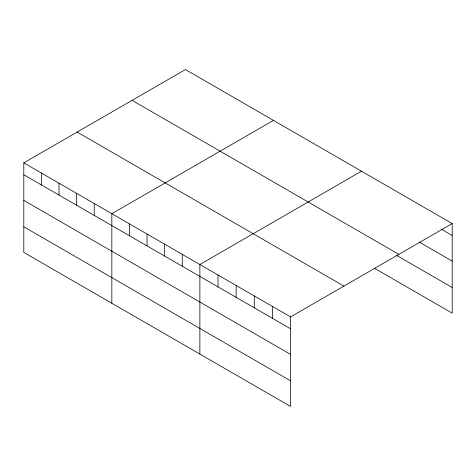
<?xml version="1.0" encoding="UTF-8"?>
<svg xmlns="http://www.w3.org/2000/svg" width="476" height="476" viewBox="0 0 476 476"><rect width="100%" height="100%" fill="white"/><g stroke="black" fill="none" stroke-linecap="round" stroke-linejoin="round"><path stroke-width="0.71" d="M23.8 162.869L290.574 316.891L290.574 406.445L23.8 252.423L23.8 162.869L185.426 69.555L452.2 223.577L452.2 313.131L374.636 268.351M273.462 120.38L111.836 213.694L111.836 303.254M361.498 171.205L199.872 264.519L199.872 354.079M290.574 316.891L452.2 223.577M441.567 229.319L452.2 235.459M419.047 241.951L452.2 261.092M132.09 100.347L398.864 254.368M396.526 255.356L452.2 287.504M77.136 132.072L343.91 286.094M23.8 174.751L290.574 328.773M23.8 200.384L290.574 354.406M23.8 226.796L290.574 380.812M272.433 306.413L272.433 318.301M254.291 295.941L254.291 307.829M236.155 285.469L236.155 297.357M218.014 274.997L218.014 286.879M182.266 254.357L182.266 266.245M164.654 244.188L164.654 256.076M147.048 234.025L147.048 245.913M129.442 223.857L129.442 235.745M94.23 203.526L94.23 215.414M76.624 193.363L76.624 205.251M59.012 183.2L59.012 195.083M41.406 173.032L41.406 184.92"/></g></svg>
